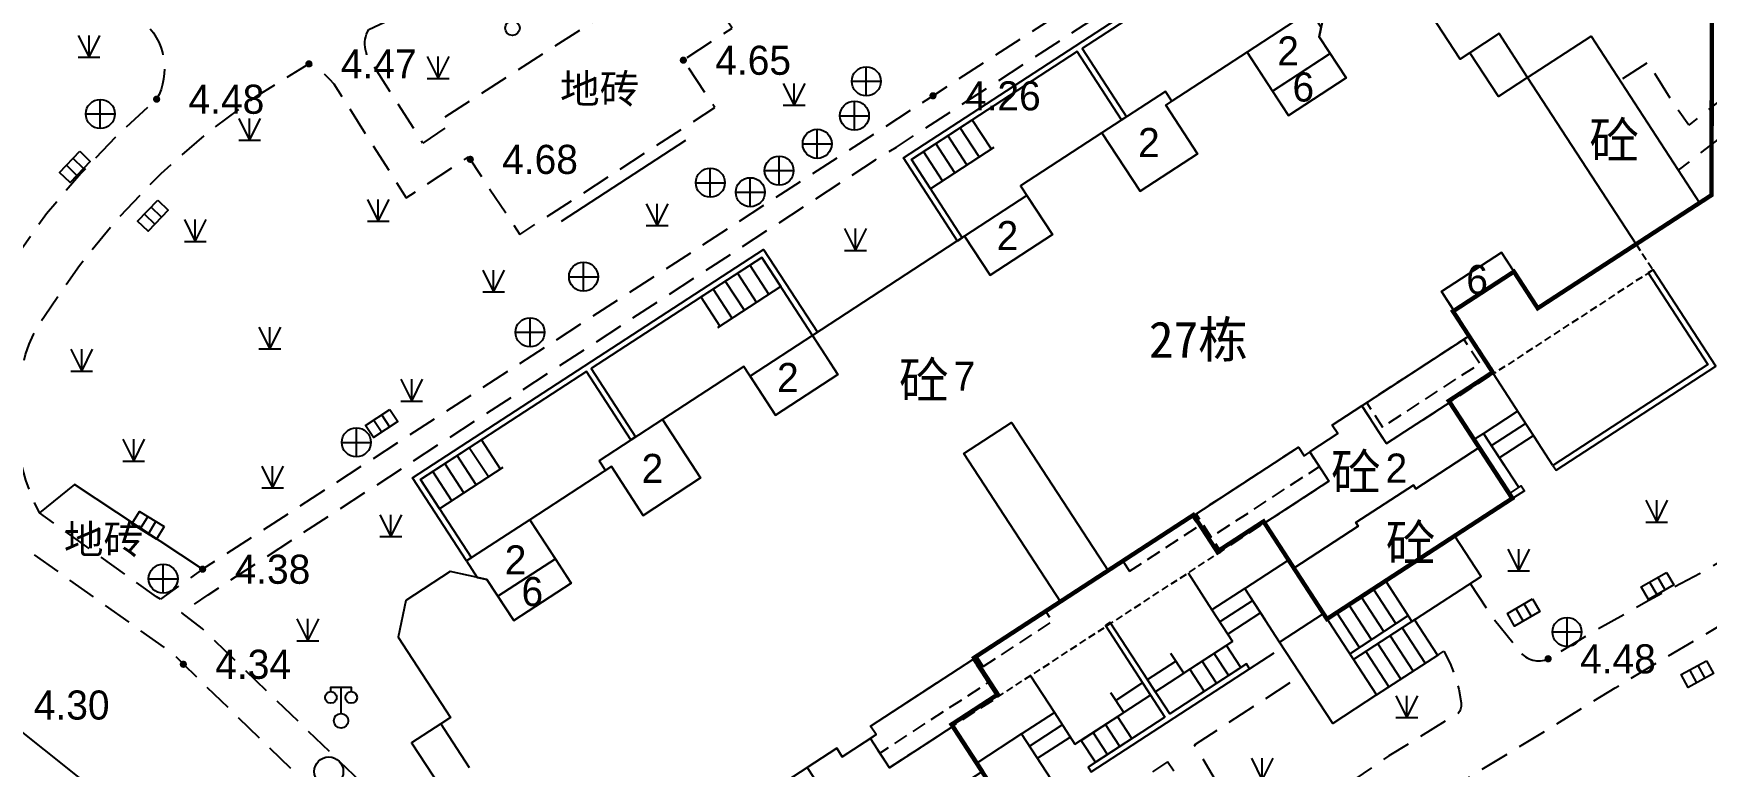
# Model space of a CAD drawing. Extents: x 99002 to 478558, y 2449839 to 2450453.
# Drawn here: x 478411.7 to 478469.2, y 2449967.5 to 2449992.7 of the extents above; entities that cross this region are included whole.
import ezdxf

# ---------------------------------------------------------------- set-up
doc = ezdxf.new("R2010")
doc.units = 0
doc.header["$LTSCALE"] = 0.5
for name, pattern in [('2', [0]), ('380403', [3, 2, -1]), ('380409-1', [1.5, 1, -0.5]), ('430600', [3, 2, -1]), ('X0', [4, 3, -1])]:
    doc.linetypes.add(name, pattern=pattern)
doc.layers.get('0').update_dxf_attribs({"linetype": 'CONTINUOUS'})
for name, color, linetype in [('DEFAULT', 1, 'CONTINUOUS'), ('ZBTZ', 3, 'CONTINUOUS'), ('交通线', 7, 'CONTINUOUS'), ('地下室范围线', 170, 'CONTINUOUS'), ('居民地点', 7, 'CONTINUOUS'), ('居民地线', 7, 'CONTINUOUS'), ('居民地面', 7, 'CONTINUOUS'), ('房屋面', 7, 'CONTINUOUS'), ('植被点', 114, 'CONTINUOUS'), ('管线点', 7, 'CONTINUOUS'), ('高程点', 7, 'CONTINUOUS')]:
    doc.layers.add(name, color=color, linetype=linetype)
doc.styles.add('方正中等线简体', font='FZZDXJW.TTF')
doc.styles.add('方正细等线简体', font='方正细等线简体.ttf')
doc.styles.add('黑体', font='simhei.ttf')
doc.linetypes.add('1161', pattern='A,0,[149,AAA.SHX,S=0.15,R=0,X=0,Y=0],-1.6', length=1.6)
doc.linetypes.add('380201', pattern='A,5,[169,ss2007.shx,S=0.83,R=0,X=0,Y=0],5', length=10)
doc.linetypes.add('380202', pattern='A,4.5,[145,ss2007.shx,S=1,R=0,X=0,Y=1],4.5,-0.5,[146,ss2007.shx,S=1,R=0,X=0,Y=0],-0.5', length=10)

# ---------------------------------------------------------------- blocks, each defined once
blk = doc.blocks.new('3805011')
at = {"color": 0, "linetype": 'Continuous', "lineweight": -3, "flags": 128}
for points in [[(-0.7, 2), (-0.7, 2.3), (0.7, 2.3), (0.7, 2)], [(0, 0.5), (0, 2.3)]]:
    blk.add_lwpolyline(points, dxfattribs=at)
at = {"color": 0, "linetype": 'Continuous', "lineweight": -3}
for centre, radius in [((-0.7, 1.6), 0.4), ((0.7, 1.6), 0.4), ((0, 0), 0.5)]:
    blk.add_circle(centre, radius, dxfattribs=at)
blk = doc.blocks.new('8202001')
at = {"color": 0, "linetype": 'Continuous', "lineweight": -3, "flags": 128}
for points in [[(-0.75, 1.5), (0, 0)], [(0, 0), (0.75, 1.5)], [(0, 0), (0, 1.5)], [(-0.75, 0), (0.75, 0)]]:
    blk.add_lwpolyline(points, dxfattribs=at)
blk = doc.blocks.new('7201001')
at = {"linetype": '2'}
h = blk.add_hatch(color=0, dxfattribs=at)
edge = h.paths.add_edge_path(flags=0)
edge.add_arc((0, 0), 0.25, 0, 360)
blk = doc.blocks.new('5441011')
at = {"color": 0, "linetype": 'Continuous', "lineweight": -3, "flags": 128}
for points in [[(-1, 0), (1, 0)], [(0, -1), (0, 1)]]:
    blk.add_lwpolyline(points, dxfattribs=at)
at = {"color": 0, "linetype": 'Continuous', "lineweight": -3}
blk.add_circle((0, 0), 1, dxfattribs=at)
blk = doc.blocks.new('5441024')
at = {"color": 0, "linetype": 'Continuous', "lineweight": -3, "flags": 128}
blk.add_lwpolyline([(1, 0.5), (1, -0.5), (-1, -0.5), (-1, 0.5)], close=True, dxfattribs=at)
for points in [[(-0.33, 0.5), (-0.33, -0.5)], [(0.33, -0.5), (0.33, 0.5)]]:
    blk.add_lwpolyline(points, dxfattribs=at)
blk = doc.blocks.new('5401001')
at = {"color": 0, "linetype": 'Continuous', "lineweight": -3}
blk.add_circle((0, 0), 1, dxfattribs=at)

msp = doc.modelspace()

# ---------------------------------------------------------------- linework, layer by layer
at = {"layer": 'ZBTZ', "color": 3, "linetype": '1161', "lineweight": -3, "flags": 128}
for points in [[(478417.499, 2449974.265), (478413.088, 2449977.177), (478411.886, 2449976.205)], [(478413.368, 2449967.02), (478409.44, 2449970.139)]]:
    msp.add_lwpolyline(points, dxfattribs=at)
at = {"layer": '交通线', "color": 4, "linetype": '430600', "lineweight": -3, "flags": 128}
for points in [[(478394.852, 2450081.681), (478396.459, 2450079.208), (478396.532, 2450079.068), (478396.616, 2450078.934), (478396.712, 2450078.809), (478396.819, 2450078.692), (478396.935, 2450078.586), (478397.061, 2450078.489), (478397.194, 2450078.405), (478397.334, 2450078.332), (478397.48, 2450078.271), (478397.631, 2450078.224), (478397.785, 2450078.189), (478397.941, 2450078.169), (478400.406, 2450079.355), (478402.823, 2450080.633), (478405.192, 2450082), (478405.394, 2450082.138), (478405.582, 2450082.294), (478405.757, 2450082.465), (478405.915, 2450082.652), (478406.056, 2450082.852), (478406.179, 2450083.063), (478406.282, 2450083.285), (478406.365, 2450083.515), (478406.427, 2450083.752), (478406.468, 2450083.993), (478406.693, 2450085.558), (478406.816, 2450087.135), (478406.836, 2450088.716), (478406.429, 2450089.681), (478405.943, 2450090.608), (478405.38, 2450091.491), (478404.744, 2450092.323), (478403.927, 2450093.7), (478403.122, 2450095.084), (478402.329, 2450096.474), (478400.955, 2450098.456), (478400.001, 2450099.911), (478399.18, 2450101.445), (478398.496, 2450103.045), (478397.852, 2450104.391), (478397.132, 2450105.699), (478396.339, 2450106.963), (478395.593, 2450107.7), (478394.779, 2450108.363), (478393.905, 2450108.944), (478390.337, 2450106.674), (478389.875, 2450106.657), (478389.416, 2450106.603), (478388.963, 2450106.514), (478388.518, 2450106.39), (478387.562, 2450105.785), (478374.708, 2450097.43), (478374.026, 2450096.992), (478370.6, 2450094.782), (478369.951, 2450094.324), (478357.607, 2450086.341), (478356.945, 2450085.872), (478353.521, 2450083.694), (478340.666, 2450075.287), (478340.002, 2450074.88), (478333.988, 2450070.987), (478331.952, 2450069.651), (478331.265, 2450068.957), (478330.641, 2450068.206), (478330.084, 2450067.404), (478329.599, 2450066.556), (478329.189, 2450065.669), (478328.858, 2450064.751), (478328.607, 2450063.807), (478328.44, 2450062.845), (478328.357, 2450061.872), (478328.358, 2450060.895), (478328.444, 2450059.922), (478328.614, 2450058.96), (478328.867, 2450058.017), (478329.201, 2450057.099), (478347.003, 2450039.842), (478348.907, 2450037.656), (478349.589, 2450036.674), (478362.784, 2450017.026), (478363.954, 2450016.185), (478364.642, 2450015.592), (478373.787, 2450007.903), (478379.173, 2450003.015), (478384.241, 2449998.212), (478396, 2449986.946), (478398.011, 2449985.022), (478399.229, 2449983.784), (478400.558, 2449982.665), (478401.986, 2449981.677), (478404.483, 2449979.905), (478416.492, 2449971.351), (478416.836, 2449970.999), (478422.449, 2449965.556), (478424.272, 2449963.329), (478425.508, 2449961.1), (478428.225, 2449958.523), (478431.459, 2449955.8), (478434.142, 2449954.42), (478445.956, 2449942.922), (478446.481, 2449942.456), (478447.043, 2449942.037), (478447.64, 2449941.668), (478448.266, 2449941.351), (478448.916, 2449941.089), (478449.587, 2449940.884), (478450.273, 2449940.737), (478450.969, 2449940.65), (478451.67, 2449940.622), (478452.371, 2449940.655), (478453.066, 2449940.748), (478453.751, 2449940.9), (478454.42, 2449941.11), (478455.7, 2449941.443), (478457.981, 2449944.485), (478458.148, 2449944.564), (478455.81, 2449948.415), (478457.924, 2449949.782), (478459.95, 2449951.084), (478462.127, 2449952.434), (478464.164, 2449953.762), (478466.248, 2449955.086), (478468.444, 2449956.513), (478471.843, 2449951.186)], [(478442.338, 2449961.556), (478442.833, 2449960.796), (478443.283, 2449960.079), (478443.36, 2449959.958), (478443.426, 2449959.83), (478443.481, 2449959.697), (478443.523, 2449959.56), (478443.553, 2449959.419), (478443.57, 2449959.276), (478443.574, 2449959.133), (478443.565, 2449958.989), (478443.543, 2449958.847), (478443.509, 2449958.708), (478443.462, 2449958.572), (478443.404, 2449958.441), (478442.373, 2449957.447), (478441.402, 2449956.394), (478440.494, 2449955.287), (478440.144, 2449954.937), (478439.766, 2449954.618), (478439.362, 2449954.332), (478438.936, 2449954.08), (478438.49, 2449953.864), (478438.028, 2449953.687), (478437.552, 2449953.549), (478437.067, 2449953.452), (478435.944, 2449954.489), (478434.74, 2449955.431), (478433.464, 2449956.274), (478432.125, 2449957.009), (478430.122, 2449958.583), (478428.246, 2449960.304), (478426.506, 2449962.164), (478425.917, 2449963.297), (478425.231, 2449964.375), (478424.455, 2449965.39), (478423.714, 2449966.169), (478422.957, 2449966.932), (478422.184, 2449967.679), (478417.485, 2449972.223), (478416.783, 2449972.768), (478417.691, 2449973.388), (478440.641, 2449988.338), (478441.355, 2449988.775), (478459.905, 2450000.838), (478462.38, 2450002.469), (478458.114, 2450009.336), (478459.667, 2450010.158), (478461.043, 2450010.776), (478462.406, 2450011.42), (478463.756, 2450012.092), (478464.906, 2450012.402), (478466.028, 2450012.8), (478467.116, 2450013.284), (478468.163, 2450013.85), (478468.354, 2450013.95), (478468.552, 2450014.032), (478468.757, 2450014.097), (478468.967, 2450014.143), (478469.18, 2450014.17), (478469.395, 2450014.178), (478469.609, 2450014.168), (478469.822, 2450014.138), (478470.031, 2450014.089), (478470.236, 2450014.023), (478470.433, 2450013.938), (478470.622, 2450013.836), (478470.802, 2450013.718), (478470.97, 2450013.584), (478471.126, 2450013.436), (478471.267, 2450013.275), (478471.395, 2450013.101), (478471.936, 2450011.06), (478472.496, 2450009.025), (478473.075, 2450006.994), (478473.723, 2450004.192), (478473.933, 2450003.538), (478474.084, 2450002.868), (478474.177, 2450002.187), (478474.211, 2450001.501), (478474.184, 2450000.814), (478474.098, 2450000.133), (478473.952, 2449999.461), (478473.749, 2449998.805), (478473.337, 2449997.356), (478472.855, 2449995.929), (478472.303, 2449994.527), (478471.294, 2449991.663), (478468.605, 2449989.524), (478468.089, 2449990.259), (478467.201, 2449991.69), (478466.234, 2449991.06)], [(478414.929, 2449994.126), (478415.696, 2449992.844), (478415.807, 2449992.696), (478415.904, 2449992.54), (478415.989, 2449992.376), (478416.059, 2449992.205), (478416.114, 2449992.029), (478416.154, 2449991.849), (478416.179, 2449991.666), (478416.188, 2449991.482), (478416.181, 2449991.298), (478416.159, 2449991.114), (478416.121, 2449990.934), (478416.068, 2449990.757), (478416, 2449990.586), (478415.918, 2449990.421), (478414.577, 2449989.185), (478413.314, 2449987.871), (478412.133, 2449986.482), (478410.286, 2449983.854), (478409.96, 2449983.63), (478409.616, 2449983.435), (478409.258, 2449983.267), (478408.887, 2449983.13), (478408.507, 2449983.024), (478408.118, 2449982.95), (478407.725, 2449982.907), (478405.946, 2449984.557), (478403.665, 2449982.061), (478401.045, 2449983.926), (478393.678, 2449990.948), (478397.36, 2449993.507), (478397.666, 2449993.045), (478398.648, 2449991.49), (478399.702, 2449992.155)], [(478461.084, 2449973.773), (478461.795, 2449972.681), (478462.802, 2449971.441), (478462.843, 2449971.387), (478462.889, 2449971.338), (478462.939, 2449971.292), (478462.993, 2449971.251), (478463.05, 2449971.214), (478463.11, 2449971.183), (478463.173, 2449971.157), (478463.237, 2449971.137), (478463.304, 2449971.123), (478463.371, 2449971.114), (478463.438, 2449971.111), (478463.506, 2449971.115), (478463.573, 2449971.124), (478463.639, 2449971.139), (478463.704, 2449971.16), (478463.766, 2449971.186), (478465.482, 2449972.214), (478467.225, 2449973.197), (478468.993, 2449974.134), (478469.703, 2449974.538), (478470.371, 2449975.01), (478470.989, 2449975.546), (478471.552, 2449976.139), (478471.889, 2449976.485), (478472.197, 2449976.858), (478472.472, 2449977.256), (478472.714, 2449977.675), (478472.921, 2449978.112), (478473.09, 2449978.565), (478473.221, 2449979.03), (478473.497, 2449982.386), (478473.12, 2449983.713), (478472.697, 2449985.027), (478472.228, 2449986.324), (478471.889, 2449987.069), (478471.615, 2449987.841), (478471.407, 2449988.633), (478471.267, 2449989.44), (478471.196, 2449990.255), (478468.239, 2449987.984)], [(478454.42, 2449941.11), (478447.649, 2449947.637), (478445.28, 2449945.382), (478440.677, 2449949.807), (478440.567, 2449950.052), (478440.479, 2449950.305), (478440.413, 2449950.565), (478440.371, 2449950.83), (478440.352, 2449951.098), (478440.356, 2449951.366), (478440.384, 2449951.633), (478440.436, 2449951.896), (478440.51, 2449952.154), (478440.607, 2449952.405), (478440.725, 2449952.645), (478440.864, 2449952.875), (478441.023, 2449953.091), (478441.2, 2449953.293), (478441.394, 2449953.478), (478443.278, 2449955.315), (478444.855, 2449956.836), (478446.56, 2449958.213), (478448.379, 2449959.436), (478450.297, 2449960.494), (478450.544, 2449960.109), (478450.823, 2449959.745), (478451.132, 2449959.408), (478451.469, 2449959.098), (478451.832, 2449958.819), (478452.218, 2449958.572), (478452.623, 2449958.359), (478453.046, 2449958.183), (478453.482, 2449958.043), (478453.928, 2449957.942), (478454.382, 2449957.879), (478454.839, 2449957.856), (478455.297, 2449957.873), (478455.751, 2449957.929), (478456.199, 2449958.024), (478456.637, 2449958.158), (478457.062, 2449958.329), (478457.47, 2449958.536), (478457.859, 2449958.777), (478458.226, 2449959.052), (478458.567, 2449959.357), (478458.881, 2449959.69), (478459.165, 2449960.049), (478459.417, 2449960.432), (478459.635, 2449960.834), (478459.817, 2449961.254), (478459.962, 2449961.689), (478460.069, 2449962.134), (478460.137, 2449962.587), (478460.166, 2449963.044), (478460.155, 2449963.501), (478460.105, 2449963.956), (478460.016, 2449964.406), (478459.888, 2449964.845), (478459.722, 2449965.272), (478459.52, 2449965.683), (478459.284, 2449966.075), (478461.559, 2449967.423), (478463.82, 2449968.793), (478466.068, 2449970.187), (478467.885, 2449971.28), (478469.717, 2449972.35), (478471.563, 2449973.396), (478472.161, 2449973.83), (478472.718, 2449974.316), (478473.231, 2449974.848), (478473.694, 2449975.423), (478474.106, 2449976.037), (478474.461, 2449976.685), (478474.759, 2449977.362), (478474.996, 2449978.062), (478475.17, 2449978.78), (478475.49, 2449980.967), (478477.485, 2449980.99), (478478.96, 2449980.882)], [(478460.002, 2449971.337), (478460.18, 2449971.448), (478460.393, 2449971.029), (478460.564, 2449970.59), (478460.692, 2449970.137), (478460.776, 2449969.674), (478460.779, 2449969.63), (478460.778, 2449969.586), (478460.773, 2449969.543), (478460.764, 2449969.5), (478460.752, 2449969.458), (478460.736, 2449969.418), (478460.716, 2449969.378), (478460.693, 2449969.341), (478460.667, 2449969.306), (478458.293, 2449967.853), (478455.996, 2449966.281), (478453.782, 2449964.594), (478451.606, 2449968.227), (478455.277, 2449970.619)], [(478453.502, 2449970.842), (478454.646, 2449971.588)], [(478443.957, 2449962.642), (478444.861, 2449961.252), (478444.932, 2449961.128), (478445.012, 2449961.011), (478445.102, 2449960.901), (478445.201, 2449960.799), (478445.308, 2449960.705), (478445.423, 2449960.621), (478445.544, 2449960.547), (478445.671, 2449960.483), (478445.803, 2449960.43), (478445.939, 2449960.389), (478446.078, 2449960.359), (478446.219, 2449960.341), (478448.546, 2449961.533), (478450.821, 2449962.82), (478453.041, 2449964.202), (478450.674, 2449967.642), (478447.592, 2449965.634)]]:
    msp.add_lwpolyline(points, dxfattribs=at)
for points in [[(478416.045, 2449973.235), (478415.916, 2449973.313), (478411.886, 2449976.205), (478411.627, 2449976.754), (478411.417, 2449977.324), (478411.259, 2449977.911), (478411.154, 2449978.509), (478411.102, 2449979.114), (478411.104, 2449979.722), (478411.16, 2449980.327), (478411.269, 2449980.924), (478411.324, 2449981.289), (478411.411, 2449981.648), (478411.529, 2449981.998), (478411.678, 2449982.335), (478411.855, 2449982.659), (478412.061, 2449982.965), (478413.26, 2449984.707), (478414.599, 2449986.344), (478416.068, 2449987.866), (478417.658, 2449989.261), (478419.357, 2449990.52), (478421.154, 2449991.635), (478421.349, 2449991.529), (478421.534, 2449991.407), (478421.706, 2449991.268), (478421.866, 2449991.114), (478422.01, 2449990.946), (478424.503, 2449987.032), (478426.644, 2449988.441), (478428.408, 2449985.775), (478435.114, 2449990.136), (478434.029, 2449991.761), (478435.705, 2449992.864), (478434.01, 2449995.431), (478433.528, 2449996.172), (478433.491, 2449996.238), (478433.459, 2449996.307), (478433.434, 2449996.378), (478433.415, 2449996.451), (478433.402, 2449996.525), (478433.396, 2449996.601), (478433.396, 2449996.676), (478433.403, 2449996.751), (478433.417, 2449996.826), (478433.437, 2449996.899), (478433.464, 2449996.969), (478435.965, 2449997.678), (478437.968, 2449998.103), (478439.976, 2449998.507), (478441.987, 2449998.892), (478443.223, 2449999.284), (478444.423, 2449999.775), (478445.579, 2450000.363), (478446.683, 2450001.042), (478448.645, 2450002.277), (478450.569, 2450003.569), (478452.454, 2450004.918), (478454.065, 2450006.31), (478455.744, 2450007.619), (478457.487, 2450008.842), (478461.397, 2450002.7), (478442.614, 2449990.538), (478417.499, 2449974.265)], [(478423.21, 2449992.816), (478425.742, 2449994.008), (478428.311, 2449995.12), (478430.913, 2449996.15), (478431.034, 2449996.098), (478431.15, 2449996.035), (478431.26, 2449995.962), (478431.362, 2449995.879), (478431.456, 2449995.787), (478431.542, 2449995.687), (478431.618, 2449995.58), (478431.685, 2449995.466), (478431.74, 2449995.347), (478432.519, 2449994.112), (478425.797, 2449989.78), (478425.949, 2449989.504), (478425.074, 2449988.913), (478423.326, 2449991.649), (478423.271, 2449991.719), (478423.222, 2449991.793), (478423.18, 2449991.872), (478423.145, 2449991.954), (478423.117, 2449992.039), (478423.096, 2449992.126), (478423.083, 2449992.214), (478423.079, 2449992.303), (478423.081, 2449992.392), (478423.092, 2449992.481), (478423.11, 2449992.568), (478423.136, 2449992.654), (478423.169, 2449992.736)]]:
    msp.add_lwpolyline(points, close=True, dxfattribs=at)
at = {"layer": '地下室范围线', "color": 170, "linetype": 'X0', "const_width": 0.15, "flags": 128}
msp.add_lwpolyline([(478321.488, 2450050.286), (478330.08, 2450055.876), (478330.499, 2450056.175), (478330.89, 2450056.51), (478331.25, 2450056.877), (478331.577, 2450057.275), (478331.868, 2450057.699), (478332.121, 2450058.148), (478332.334, 2450058.616), (478332.506, 2450059.101), (478332.634, 2450059.6), (478332.719, 2450060.108), (478332.759, 2450060.621), (478332.754, 2450061.136), (478332.704, 2450061.648), (478332.61, 2450062.154), (478332.472, 2450062.65), (478332.291, 2450063.132), (478332.069, 2450063.596), (478331.807, 2450064.039), (478325.686, 2450073.441), (478331.381, 2450077.146), (478337.554, 2450067.659), (478342.667, 2450070.986), (478343.912, 2450070.723), (478344.239, 2450070.22), (478346.251, 2450071.529), (478345.433, 2450072.786), (478347.947, 2450074.422), (478347.729, 2450074.757), (478352.759, 2450078.03), (478353.304, 2450077.191), (478362.859, 2450083.409), (478362.314, 2450084.247), (478369.858, 2450089.156), (478370.403, 2450088.318), (478379.958, 2450094.535), (478379.413, 2450095.373), (478384.442, 2450098.646), (478384.66, 2450098.31), (478387.175, 2450099.947), (478387.993, 2450098.69), (478390.004, 2450099.999), (478389.677, 2450100.502), (478389.941, 2450101.746), (478392.966, 2450103.715), (478387.981, 2450111.376), (478394.938, 2450115.903), (478399.923, 2450108.242), (478408.044, 2450113.525), (478409.293, 2450113.261), (478409.618, 2450112.761), (478411.63, 2450114.07), (478410.812, 2450115.327), (478413.326, 2450116.963), (478413.108, 2450117.299), (478418.137, 2450120.571), (478418.683, 2450119.733), (478428.238, 2450125.95), (478427.693, 2450126.789), (478432.722, 2450130.061), (478432.94, 2450129.726), (478435.455, 2450131.362), (478436.273, 2450130.105), (478438.368, 2450131.468), (478437.986, 2450132.055), (478438.221, 2450133.162), (478439.729, 2450134.144), (478440.974, 2450133.88), (478441.247, 2450133.461), (478454.666, 2450142.193), (478469.534, 2450119.344), (478469.386, 2449987.125), (478463.408, 2449983.235), (478462.59, 2449984.493), (478460.494, 2449983.129), (478461.858, 2449981.034), (478460.349, 2449980.052), (478462.531, 2449976.699), (478456.16, 2449972.554), (478453.979, 2449975.907), (478452.386, 2449974.871), (478451.568, 2449976.128), (478444.024, 2449971.219), (478444.842, 2449969.962), (478443.25, 2449968.926), (478445.431, 2449965.573), (478443.583, 2449964.37), (478464.254, 2449932.603), (478459.677, 2449929.625), (478463.818, 2449923.262), (478456.279, 2449918.357), (478453.957, 2449920.592), (478451.602, 2449918.145), (478450.231, 2449919.46), (478441.771, 2449910.669), (478443.141, 2449909.352), (478440.577, 2449906.688), (478423.786, 2449922.843), (478422.018, 2449921.005), (478311.113, 2450027.708), (478313.666, 2450030.362), (478314.171, 2450029.877), (478322.643, 2450038.681), (478322.138, 2450039.167), (478324.564, 2450041.688), (478323.282, 2450042.922), (478325.388, 2450044.293)], close=True, dxfattribs=at)
at = {"layer": '居民地线', "color": 6, "linetype": 'Continuous', "lineweight": -3, "ltscale": 0.5, "flags": 128}
for points in [[(478443.453, 2449985.546), (478441.594, 2449988.407), (478453.666, 2449996.259), (478455.518, 2449993.41), (478455.351, 2449993.301), (478453.606, 2449995.984), (478447.738, 2449992.167), (478449.264, 2449989.82), (478449.097, 2449989.711), (478447.57, 2449992.058), (478441.87, 2449988.35), (478443.622, 2449985.657)], [(478426.576, 2449974.548), (478424.718, 2449977.408), (478436.79, 2449985.26), (478438.642, 2449982.411), (478438.474, 2449982.302), (478436.729, 2449984.985), (478430.861, 2449981.168), (478432.388, 2449978.821), (478432.22, 2449978.712), (478430.694, 2449981.059), (478424.993, 2449977.352), (478426.745, 2449974.658)], [(478463.931, 2449977.835), (478464.04, 2449977.667), (478469.532, 2449981.239), (478467.374, 2449984.556), (478467.206, 2449984.447), (478469.255, 2449981.297)], [(478462.464, 2449976.881), (478462.842, 2449977.126), (478462.951, 2449976.959), (478462.574, 2449976.713)]]:
    msp.add_lwpolyline(points, close=True, dxfattribs=at)
at = {"layer": '居民地线', "color": 6, "linetype": '380202', "lineweight": -3, "ltscale": 0.5, "flags": 128}
for points in [[(478463.062, 2449991.165), (478462.08, 2449992.673), (478461.074, 2449992.017)], [(478463.927, 2449977.832), (478461.882, 2449980.977)], [(478461.25, 2449978.744), (478461.541, 2449978.933), (478462.753, 2449977.069)], [(478454.534, 2449971.76), (478453.333, 2449973.605), (478454.845, 2449974.586)], [(478451.383, 2449974.138), (478452.206, 2449972.872)], [(478452.916, 2449971.781), (478451.239, 2449970.691), (478450.797, 2449971.37)], [(478445.963, 2449970.603), (478446.787, 2449969.337)], [(478447.496, 2449968.246), (478449.173, 2449969.337), (478448.731, 2449970.016)], [(478425.686, 2449968.954), (478424.68, 2449968.299), (478425.663, 2449966.791)], [(478446.859, 2449966.758), (478445.659, 2449968.604), (478444.15, 2449967.62)]]:
    msp.add_lwpolyline(points, dxfattribs=at)
at = {"layer": '居民地线', "color": 6, "linetype": 'Continuous', "lineweight": -3, "ltscale": 0.5, "flags": 128}
for points in [[(478441.87, 2449988.35), (478444.049, 2449989.768)], [(478444.62, 2449988.707), (478443.965, 2449989.714)], [(478443.782, 2449988.161), (478443.127, 2449989.168)], [(478444.201, 2449988.434), (478443.546, 2449989.441)], [(478442.944, 2449987.616), (478442.289, 2449988.623)], [(478444.704, 2449988.761), (478442.524, 2449987.344)], [(478443.363, 2449987.889), (478442.708, 2449988.896)], [(478442.524, 2449987.344), (478441.87, 2449988.35)], [(478434.55, 2449983.567), (478436.729, 2449984.985)], [(478436.31, 2449984.712), (478436.965, 2449983.706)], [(478436.729, 2449984.985), (478437.384, 2449983.979)], [(478437.384, 2449983.979), (478435.205, 2449982.56)], [(478435.472, 2449984.167), (478436.127, 2449983.16)], [(478435.891, 2449984.439), (478436.546, 2449983.433)], [(478434.634, 2449983.622), (478435.289, 2449982.615)], [(478435.053, 2449983.894), (478435.708, 2449982.888)], [(478461.541, 2449978.933), (478462.714, 2449979.697)], [(478462.714, 2449979.697), (478463.423, 2449978.607)], [(478424.993, 2449977.352), (478427.173, 2449978.769)], [(478462.25, 2449977.843), (478461.541, 2449978.933)], [(478461.813, 2449978.514), (478462.987, 2449979.277)], [(478462.086, 2449978.095), (478463.26, 2449978.858)], [(478427.324, 2449977.435), (478426.67, 2449978.442)], [(478427.744, 2449977.708), (478427.089, 2449978.715)], [(478426.067, 2449976.617), (478425.412, 2449977.624)], [(478427.827, 2449977.762), (478425.648, 2449976.345)], [(478426.486, 2449976.89), (478425.831, 2449977.897)], [(478426.905, 2449977.163), (478426.25, 2449978.169)], [(478425.648, 2449976.345), (478424.993, 2449977.352)], [(478453.333, 2449973.605), (478452.206, 2449972.872)], [(478454.042, 2449972.515), (478453.333, 2449973.605)], [(478458.183, 2449973.852), (478456.173, 2449972.542)], [(478458.534, 2449972.398), (478457.765, 2449973.579)], [(478458.953, 2449972.671), (478458.183, 2449973.852)], [(478453.606, 2449973.186), (478452.479, 2449972.452)], [(478457.697, 2449971.852), (478456.927, 2449973.033)], [(478458.116, 2449972.125), (478457.346, 2449973.306)], [(478450.585, 2449969.183), (478447.944, 2449967.465), (478448.053, 2449967.298), (478453.502, 2449970.842), (478453.393, 2449971.01), (478450.753, 2449969.292), (478448.708, 2449972.436), (478448.54, 2449972.327), (478450.585, 2449969.183)], [(478452.206, 2449972.872), (478452.916, 2449971.781)], [(478453.879, 2449972.767), (478452.752, 2449972.033)], [(478457.278, 2449971.579), (478456.508, 2449972.76)], [(478456.943, 2449971.36), (478458.953, 2449972.671)], [(478459.21, 2449972.552), (478457.074, 2449971.159)], [(478459.168, 2449972.524), (478459.96, 2449971.31)], [(478458.33, 2449971.978), (478459.122, 2449970.764)], [(478458.749, 2449972.251), (478459.541, 2449971.037)], [(478451.239, 2449970.691), (478450.797, 2449971.37)], [(478452.706, 2449971.645), (478451.239, 2449970.691)], [(478452.777, 2449970.618), (478452.287, 2449971.372)], [(478453.197, 2449970.891), (478452.706, 2449971.645)], [(478457.493, 2449971.432), (478458.284, 2449970.218)], [(478457.865, 2449969.945), (478460.002, 2449971.337)], [(478457.911, 2449971.705), (478458.703, 2449970.491)], [(478449.816, 2449970.732), (478450.258, 2449970.053)], [(478449.985, 2449970.472), (478450.966, 2449971.11)], [(478451.939, 2449970.073), (478451.449, 2449970.827)], [(478451.729, 2449969.937), (478453.197, 2449970.891)], [(478452.358, 2449970.346), (478451.868, 2449971.1)], [(478457.074, 2449971.159), (478457.865, 2449969.945)], [(478449.822, 2449970.356), (478448.9, 2449969.756)], [(478449.653, 2449970.616), (478450.095, 2449969.937)], [(478450.258, 2449970.053), (478451.239, 2449970.691)], [(478449.173, 2449969.337), (478448.731, 2449970.016)], [(478450.095, 2449969.937), (478449.173, 2449969.337)], [(478445.659, 2449968.604), (478446.787, 2449969.337)], [(478446.787, 2449969.337), (478447.496, 2449968.246)], [(478447.706, 2449968.383), (478449.173, 2449969.337)], [(478449.453, 2449968.447), (478448.963, 2449969.2)], [(478446.368, 2449967.514), (478445.659, 2449968.604)], [(478445.932, 2449968.185), (478447.059, 2449968.917)], [(478446.205, 2449967.765), (478447.332, 2449968.498)], [(478448.615, 2449967.901), (478448.125, 2449968.655)], [(478449.663, 2449968.583), (478448.196, 2449967.628)], [(478449.034, 2449968.174), (478448.544, 2449968.928)], [(478448.196, 2449967.628), (478447.706, 2449968.383)]]:
    msp.add_lwpolyline(points, dxfattribs=at)
at = {"layer": '居民地线', "color": 6, "linetype": '380201', "lineweight": -3, "ltscale": 0.5, "flags": 128}
msp.add_lwpolyline([(478429.842, 2449986.23), (478434.117, 2449989.011)], dxfattribs=at)
at = {"layer": '居民地线', "color": 6, "linetype": '380409-1', "lineweight": -3, "ltscale": 0.5, "flags": 128}
msp.add_lwpolyline([(478466.797, 2449985.434), (478467.371, 2449984.554), (478461.925, 2449981.005), (478460.532, 2449983.142), (478462.593, 2449984.485), (478463.412, 2449983.228)], close=True, dxfattribs=at)
msp.add_lwpolyline([(478444.834, 2449969.867), (478452.508, 2449974.868)], dxfattribs=at)
at = {"layer": '居民地面', "color": 6, "linetype": '380403', "lineweight": -3, "ltscale": 0.5, "flags": 128}
for points in [[(478461.079, 2449982.304), (478457.359, 2449979.88), (478458.205, 2449978.581), (478461.925, 2449981.005)], [(478460.869, 2449982.167), (478457.526, 2449979.989), (478458.072, 2449979.151), (478461.415, 2449981.33)], [(478455.573, 2449978.298), (478455.372, 2449978.167), (478455.18, 2449978.46), (478451.662, 2449976.167), (478452.508, 2449974.868), (478456.228, 2449977.292)], [(478455.573, 2449978.298), (478455.372, 2449978.167), (478455.18, 2449978.46), (478451.662, 2449976.167), (478452.18, 2449975.371), (478455.9, 2449977.795)], [(478449.367, 2449974.194), (478451.746, 2449975.744), (478451.528, 2449976.079), (478449.148, 2449974.529)], [(478444.34, 2449970.918), (478446.719, 2449972.468), (478446.501, 2449972.803), (478444.121, 2449971.253)], [(478443.987, 2449971.165), (478440.469, 2449968.872), (478440.66, 2449968.579), (478440.459, 2449968.448), (478441.114, 2449967.442), (478444.834, 2449969.867)], [(478443.987, 2449971.165), (478440.469, 2449968.872), (478440.66, 2449968.579), (478440.459, 2449968.448), (478440.786, 2449967.945), (478444.506, 2449970.369)]]:
    msp.add_lwpolyline(points, close=True, dxfattribs=at)
at = {"layer": '房屋面', "color": 6, "linetype": 'Continuous', "lineweight": -3, "ltscale": 0.5, "flags": 128}
for points in [[(478434.571, 2449965.028), (478439.304, 2449968.113), (478439.495, 2449967.82), (478440.66, 2449968.579), (478440.469, 2449968.872), (478447.004, 2449973.131), (478443.673, 2449978.242), (478445.315, 2449979.312), (478448.646, 2449974.201), (478455.18, 2449978.46), (478455.372, 2449978.167), (478456.536, 2449978.926), (478456.345, 2449979.219), (478461.079, 2449982.304), (478460.096, 2449983.812), (478462.157, 2449985.155), (478463.412, 2449983.228), (478466.797, 2449985.434), (478463.062, 2449991.165), (478462.057, 2449990.509), (478461.074, 2449992.017), (478460.739, 2449991.799), (478458.943, 2449994.554)], [(478456.16, 2449993.828), (478455.894, 2449992.567), (478456.816, 2449991.152), (478454.839, 2449989.863), (478453.419, 2449992.042), (478450.822, 2449990.349), (478450.621, 2449990.218), (478451.713, 2449988.542), (478449.736, 2449987.254), (478448.425, 2449989.265), (478445.627, 2449987.441), (478446.719, 2449985.765), (478444.574, 2449984.368), (478443.701, 2449985.708), (478438.473, 2449982.301), (478439.346, 2449980.96), (478437.202, 2449979.563), (478436.11, 2449981.238), (478433.311, 2449979.415), (478434.622, 2449977.404), (478432.645, 2449976.115), (478431.553, 2449977.791), (478428.754, 2449975.967), (478430.174, 2449973.789), (478428.197, 2449972.5), (478427.275, 2449973.915), (478426.014, 2449974.181), (478424.491, 2449973.189), (478424.225, 2449971.928), (478426.021, 2449969.172), (478425.686, 2449968.954), (478425.817, 2449968.753), (478426.669, 2449967.446)]]:
    msp.add_lwpolyline(points, dxfattribs=at)
for points in [[(478455.894, 2449992.567), (478455.964, 2449992.899), (478455.597, 2449993.461), (478453.419, 2449992.042), (478454.293, 2449990.701), (478456.27, 2449991.99)], [(478463.062, 2449991.165), (478465.241, 2449992.584), (478468.975, 2449986.854), (478466.797, 2449985.434)], [(478456.27, 2449991.99), (478455.131, 2449991.247), (478455.131, 2449991.247), (478454.293, 2449990.701), (478454.839, 2449989.863), (478456.816, 2449991.152)], [(478450.621, 2449990.218), (478450.822, 2449990.349), (478450.604, 2449990.684), (478448.425, 2449989.265), (478449.736, 2449987.254), (478451.713, 2449988.542)], [(478445.845, 2449987.106), (478443.701, 2449985.708), (478444.028, 2449985.205), (478444.574, 2449984.368), (478446.719, 2449985.765)], [(478462.157, 2449985.155), (478460.096, 2449983.812), (478460.532, 2449983.142), (478462.593, 2449984.485)], [(478438.8, 2449981.798), (478438.473, 2449982.301), (478436.328, 2449980.903), (478437.202, 2449979.563), (478439.346, 2449980.96)], [(478460.417, 2449980.023), (478458.205, 2449978.581), (478457.359, 2449979.88), (478456.345, 2449979.219), (478456.536, 2449978.926), (478455.573, 2449978.298), (478456.228, 2449977.292), (478454.016, 2449975.851), (478455.026, 2449974.301), (478457.238, 2449975.743), (478457.156, 2449975.868), (478459.133, 2449977.157), (478459.215, 2449977.031), (478461.427, 2449978.473)], [(478433.311, 2449979.415), (478431.133, 2449977.995), (478431.352, 2449977.66), (478431.553, 2449977.791), (478432.645, 2449976.115), (478434.622, 2449977.404)], [(478461.427, 2449978.473), (478459.215, 2449977.031), (478459.133, 2449977.157), (478457.156, 2449975.868), (478457.238, 2449975.743), (478455.026, 2449974.301), (478456.173, 2449972.542), (478458.183, 2449973.852), (478459.084, 2449972.47), (478459.21, 2449972.552), (478461.464, 2449974.02), (478460.563, 2449975.403), (478462.574, 2449976.713)], [(478428.754, 2449975.967), (478426.576, 2449974.548), (478426.943, 2449973.985), (478427.275, 2449973.915), (478427.651, 2449973.338), (478429.628, 2449974.627)], [(478429.628, 2449974.627), (478427.651, 2449973.338), (478428.197, 2449972.5), (478430.174, 2449973.789)], [(478457.865, 2449969.945), (478456.357, 2449968.962), (478454.534, 2449971.76), (478456.042, 2449972.743)], [(478443.326, 2449968.884), (478441.114, 2449967.442), (478440.459, 2449968.448), (478439.495, 2449967.82), (478439.304, 2449968.113), (478438.29, 2449967.452), (478439.137, 2449966.154), (478436.925, 2449964.712), (478437.935, 2449963.162), (478440.147, 2449964.604), (478440.065, 2449964.73), (478442.042, 2449966.018), (478442.124, 2449965.893), (478444.336, 2449967.334)]]:
    msp.add_lwpolyline(points, close=True, dxfattribs=at)

# ---------------------------------------------------------------- block references
at = {"layer": '居民地点', "color": 2, "linetype": 'Continuous', "ltscale": 0.5, "xscale": 0.5, "yscale": 0.5}
for p in [(478428.153, 2449992.864, 6.789), (478422.259, 2449969.057, 4.656)]:
    msp.add_blockref('3805011', p, dxfattribs=at)
at = {"layer": '植被点', "color": 3, "linetype": 'Continuous', "ltscale": 0.5, "xscale": 0.5, "yscale": 0.5}
for p in [(478413.594, 2449991.861, 9999), (478425.599, 2449991.134, 9999), (478437.842, 2449990.213, 9999), (478419.115, 2449989.008, 9999), (478423.538, 2449986.227, 9999), (478433.129, 2449986.074, 9999), (478417.248, 2449985.533, 9999), (478439.95, 2449985.222, 9999), (478427.504, 2449983.798, 9999), (478419.808, 2449981.84, 9999), (478413.343, 2449981.076, 9999), (478424.689, 2449980.042, 9999), (478415.13, 2449977.982, 9999), (478419.907, 2449977.062, 9999), (478467.499, 2449975.885, 9999), (478423.97, 2449975.389, 9999), (478462.754, 2449974.204, 9999), (478421.119, 2449971.809, 9999), (478458.906, 2449969.168, 9999), (478453.938, 2449967.02, 9999)]:
    msp.add_blockref('8202001', p, dxfattribs=at)
at = {"layer": '管线点', "color": 2, "linetype": 'Continuous', "ltscale": 0.5, "xscale": 0.5, "yscale": 0.5}
for name, p in [('5441011', (478440.321, 2449991.036, 4.245)), ('5441011', (478413.98, 2449989.913, 4.414)), ('5441011', (478439.912, 2449989.854, 4.263)), ('5441011', (478438.633, 2449988.887, 4.24)), ('5441011', (478434.956, 2449987.551, 4.333)), ('5441011', (478437.321, 2449987.965, 4.239)), ('5441011', (478436.331, 2449987.223, 4.214)), ('5441011', (478430.598, 2449984.319, 4.285)), ('5441011', (478428.758, 2449982.408, 4.304)), ('5441011', (478422.785, 2449978.626, 4.261)), ('5441011', (478416.143, 2449973.938, 4.4)), ('5441011', (478464.415, 2449972.108, 4.421)), ('5401001', (478421.837, 2449967.312, 4.337))]:
    msp.add_blockref(name, p, dxfattribs=at)
at = {"layer": '管线点', "color": 2, "linetype": 'Continuous', "ltscale": 0.5, "yscale": 0.5}
for p, xscale, rotation in [((478413.109, 2449988.095, 4.478), 0.4999999998905403, 46.36119988502313), ((478415.791, 2449986.416, 4.456), 0.499999999995488, 46.33429919565619), ((478423.657, 2449979.271, 4.251), 0.5000000000210892, 33.36450079744029), ((478415.623, 2449975.776, 4.447), 0.500000000063207, 328.48800336605), ((478467.525, 2449973.69, 4.284), 0.5000000001081034, 30.00000085546921), ((478462.922, 2449972.778, 4.469), 0.5000000001081034, 30.00000085546921), ((478468.896, 2449970.662, 4.176), 0.4999999999591945, 28.66749922016694)]:
    msp.add_blockref('5441024', p, dxfattribs=dict(at, xscale=xscale, rotation=rotation))
at = {"layer": '高程点', "color": 7, "linetype": 'Continuous', "ltscale": 0.5, "xscale": 0.5, "yscale": 0.5}
for p in [(478421.154, 2449991.635, 4.47), (478434.029, 2449991.761, 4.65), (478415.918, 2449990.421, 4.48), (478442.614, 2449990.538, 4.26), (478426.702, 2449988.353, 4.68), (478417.499, 2449974.265, 4.38), (478463.766, 2449971.186, 4.48), (478416.836, 2449970.999, 4.34)]:
    msp.add_blockref('7201001', p, dxfattribs=at)

# ---------------------------------------------------------------- texts
at = {"layer": 'DEFAULT', "color": 7, "linetype": 'Continuous', "ltscale": 0.5}
for s, height, style, p in [('2', 1, '方正细等线简体', (478454.452, 2449991.579)), ('6', 1, '方正细等线简体', (478454.974, 2449990.34)), ('砼', 1.25, '方正细等线简体', (478465.185, 2449988.384)), ('2', 1, '方正细等线简体', (478449.666, 2449988.431)), ('2', 1, '方正细等线简体', (478444.801, 2449985.232)), ('6', 1, '方正细等线简体', (478460.952, 2449983.721)), ('27栋', 1.25, '黑体', (478450.036, 2449981.532)), ('2', 1, '方正细等线简体', (478437.251, 2449980.355)), ('砼', 1.25, '方正细等线简体', (478441.446, 2449980.138)), ('7', 1, '方正细等线简体', (478443.322, 2449980.398)), ('2', 1, '方正细等线简体', (478432.593, 2449977.229)), ('砼', 1.25, '方正细等线简体', (478456.3, 2449976.981)), ('2', 1, '方正细等线简体', (478458.176, 2449977.24)), ('砼', 1.25, '方正细等线简体', (478458.183, 2449974.549)), ('2', 1, '方正细等线简体', (478427.889, 2449974.086)), ('6', 1, '方正细等线简体', (478428.465, 2449972.998))]:
    msp.add_text(s, height=height, dxfattribs=dict(at, style=style)).set_placement(p)
at = {"layer": 'DEFAULT', "color": 3, "linetype": 'Continuous', "ltscale": 0.5, "style": '黑体'}
for p in [(478429.788, 2449990.28), (478412.728, 2449974.792)]:
    msp.add_text('地砖', height=1, dxfattribs=at).set_placement(p)
at = {"layer": '高程点', "color": 7, "linetype": 'Continuous', "ltscale": 0.5, "style": '方正中等线简体'}
for s, p in [('4.47', (478422.254, 2449991.133, 4.47)), ('4.65', (478435.128, 2449991.259, 4.65)), ('4.48', (478417.017, 2449989.919, 4.48)), ('4.26', (478443.714, 2449990.037, 4.26)), ('4.68', (478427.801, 2449987.852, 4.68)), ('4.38', (478418.599, 2449973.764, 4.38)), ('4.34', (478417.935, 2449970.497, 4.34)), ('4.48', (478464.865, 2449970.684, 4.48)), ('4.30', (478411.696, 2449969.097, 4.3))]:
    msp.add_text(s, height=1, dxfattribs=at).set_placement(p)

doc.saveas('drawing.dxf')
